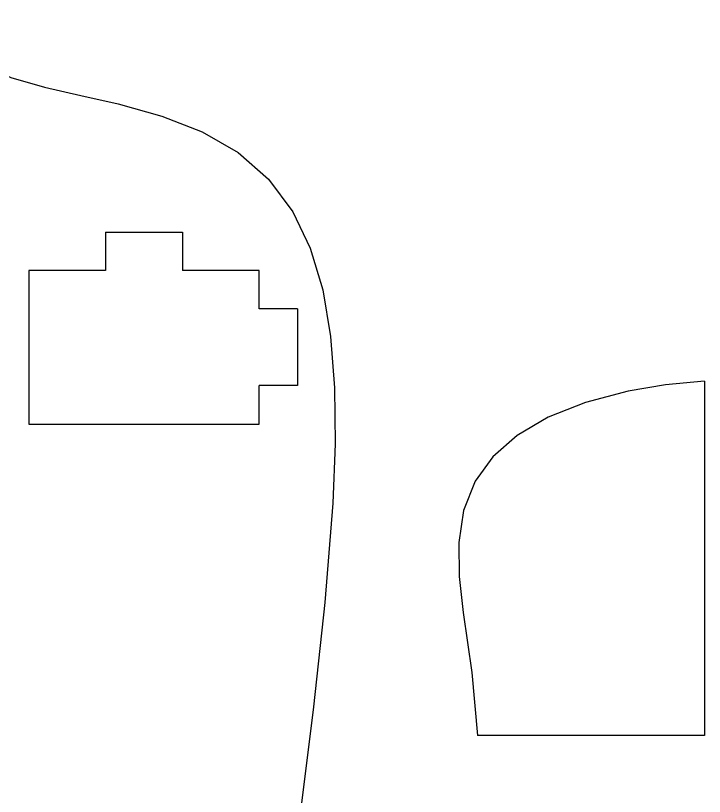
# Model space of a CAD drawing. Header units: centimetres. Extents: x -35.4 to 30.2, y -20.1 to 20.9.
# Drawn here: x -11.63 to -2.67, y -9.75 to 0.42 of the extents above; entities that cross this region are included whole.
import ezdxf

# ---------------------------------------------------------------- set-up
doc = ezdxf.new("R2010")
doc.units = ezdxf.units.CM
doc.header["$MEASUREMENT"] = 0
doc.layers.add('Capa 1', color=7, linetype='Continuous')

msp = doc.modelspace()

# ---------------------------------------------------------------- linework, layer by layer
at = {"layer": 'Capa 1', "color": 1, "lineweight": 25}
for points, knots in [([(-12.41513, 0.41948), (-12.41513, 0.41948), (-12.38966, 0.2148), (-12.38966, 0.2148), (-12.38966, 0.2148), (-12.38966, 0.2148), (-12.31794, 0.04526), (-12.31794, 0.04526), (-12.31794, 0.04526), (-12.31794, 0.04526), (-12.20671, -0.09469), (-12.20671, -0.09469), (-12.20671, -0.09469), (-12.20671, -0.09469), (-11.97931, -0.26007), (-11.97931, -0.26007), (-11.97931, -0.26007), (-11.97931, -0.26007), (-11.69575, -0.38562), (-11.69575, -0.38562), (-11.69575, -0.38562), (-11.69575, -0.38562), (-11.25848, -0.51393), (-11.25848, -0.51393), (-11.25848, -0.51393), (-11.25848, -0.51393), (-10.7835, -0.62188), (-10.7835, -0.62188), (-10.7835, -0.62188), (-10.7835, -0.62188), (-10.29755, -0.73114), (-10.29755, -0.73114), (-10.29755, -0.73114), (-10.29755, -0.73114), (-9.72951, -0.88812), (-9.72951, -0.88812), (-9.72951, -0.88812), (-9.72951, -0.88812), (-9.20334, -1.09436), (-9.20334, -1.09436), (-9.20334, -1.09436), (-9.20334, -1.09436), (-8.73753, -1.36554), (-8.73753, -1.36554), (-8.73753, -1.36554), (-8.73753, -1.36554), (-8.34334, -1.71179), (-8.34334, -1.71179), (-8.34334, -1.71179), (-8.34334, -1.71179), (-8.02577, -2.13837), (-8.02577, -2.13837), (-8.02577, -2.13837), (-8.02577, -2.13837), (-7.79875, -2.61035), (-7.79875, -2.61035), (-7.79875, -2.61035), (-7.79875, -2.61035), (-7.63584, -3.15221), (-7.63584, -3.15221), (-7.63584, -3.15221), (-7.63584, -3.15221), (-7.53198, -3.76065), (-7.53198, -3.76065), (-7.53198, -3.76065), (-7.53198, -3.76065), (-7.48058, -4.43075), (-7.48058, -4.43075), (-7.48058, -4.43075), (-7.48058, -4.43075), (-7.4742, -5.15638), (-7.4742, -5.15638), (-7.4742, -5.15638), (-7.4742, -5.15638), (-7.50485, -5.93027), (-7.50485, -5.93027), (-7.50485, -5.93027), (-7.50485, -5.93027), (-7.6091, -7.22472), (-7.6091, -7.22472), (-7.6091, -7.22472), (-7.6091, -7.22472), (-7.75741, -8.58503), (-7.75741, -8.58503), (-7.75741, -8.58503), (-7.75741, -8.58503), (-7.92716, -9.97564), (-7.92716, -9.97564), (-7.92716, -9.97564), (-7.92716, -9.97564), (-8.0615, -11.03521), (-8.0615, -11.03521), (-8.0615, -11.03521), (-8.0615, -11.03521), (-8.19584, -12.07478), (-8.19584, -12.07478), (-8.19584, -12.07478), (-8.19584, -12.07478), (-8.32965, -13.07839), (-8.32965, -13.07839), (-8.32965, -13.07839), (-8.32965, -13.07839), (-8.46529, -14.03068), (-8.46529, -14.03068), (-8.46529, -14.03068), (-8.46529, -14.03068), (-8.6076, -14.91728), (-8.6076, -14.91728), (-8.6076, -14.91728), (-8.6076, -14.91728), (-8.76046, -15.71167), (-8.76046, -15.71167), (-8.76046, -15.71167), (-8.76046, -15.71167), (-8.93403, -16.4198), (-8.93403, -16.4198), (-8.93403, -16.4198), (-8.93403, -16.4198), (-9.13642, -17.03374), (-9.13642, -17.03374), (-9.13642, -17.03374), (-9.13642, -17.03374), (-9.37528, -17.54872), (-9.37528, -17.54872), (-9.37528, -17.54872), (-9.37528, -17.54872), (-9.62911, -17.93036), (-9.62911, -17.93036), (-9.62911, -17.93036), (-9.62911, -17.93036), (-9.92032, -18.23269), (-9.92032, -18.23269), (-9.92032, -18.23269), (-9.92032, -18.23269), (-10.24841, -18.46319), (-10.24841, -18.46319), (-10.24841, -18.46319), (-10.24841, -18.46319), (-10.60891, -18.63454), (-10.60891, -18.63454), (-10.60891, -18.63454), (-10.60891, -18.63454), (-10.99231, -18.76559), (-10.99231, -18.76559), (-10.99231, -18.76559), (-10.99231, -18.76559), (-11.31821, -18.86285), (-11.31821, -18.86285), (-11.31821, -18.86285), (-11.31821, -18.86285), (-11.63638, -18.97017), (-11.63638, -18.97017), (-11.63638, -18.97017), (-11.63638, -18.97017), (-11.92964, -19.1122), (-11.92964, -19.1122), (-11.92964, -19.1122), (-11.92964, -19.1122), (-12.12035, -19.25948), (-12.12035, -19.25948), (-12.12035, -19.25948), (-12.12035, -19.25948), (-12.27381, -19.45813), (-12.27381, -19.45813), (-12.27381, -19.45813), (-12.27381, -19.45813), (-12.34909, -19.62747), (-12.34909, -19.62747), (-12.34909, -19.62747), (-12.34909, -19.62747), (-12.39781, -19.83289), (-12.39781, -19.83289), (-12.39781, -19.83289), (-12.39781, -19.83289), (-12.41513, -20.0805), (-12.41513, -20.0805)], [0, 0, 0, 0, 0.02222222, 0.02222222, 0.02222222, 0.02222222, 0.04444444, 0.04444444, 0.04444444, 0.04444444, 0.06666667, 0.06666667, 0.06666667, 0.06666667, 0.08888889, 0.08888889, 0.08888889, 0.08888889, 0.11111111, 0.11111111, 0.11111111, 0.11111111, 0.13333333, 0.13333333, 0.13333333, 0.13333333, 0.15555556, 0.15555556, 0.15555556, 0.15555556, 0.17777778, 0.17777778, 0.17777778, 0.17777778, 0.2, 0.2, 0.2, 0.2, 0.22222222, 0.22222222, 0.22222222, 0.22222222, 0.24444444, 0.24444444, 0.24444444, 0.24444444, 0.26666667, 0.26666667, 0.26666667, 0.26666667, 0.28888889, 0.28888889, 0.28888889, 0.28888889, 0.31111111, 0.31111111, 0.31111111, 0.31111111, 0.33333333, 0.33333333, 0.33333333, 0.33333333, 0.35555556, 0.35555556, 0.35555556, 0.35555556, 0.37777778, 0.37777778, 0.37777778, 0.37777778, 0.4, 0.4, 0.4, 0.4, 0.42222222, 0.42222222, 0.42222222, 0.42222222, 0.44444444, 0.44444444, 0.44444444, 0.44444444, 0.46666667, 0.46666667, 0.46666667, 0.46666667, 0.48888889, 0.48888889, 0.48888889, 0.48888889, 0.51111111, 0.51111111, 0.51111111, 0.51111111, 0.53333333, 0.53333333, 0.53333333, 0.53333333, 0.55555556, 0.55555556, 0.55555556, 0.55555556, 0.57777778, 0.57777778, 0.57777778, 0.57777778, 0.6, 0.6, 0.6, 0.6, 0.62222222, 0.62222222, 0.62222222, 0.62222222, 0.64444444, 0.64444444, 0.64444444, 0.64444444, 0.66666667, 0.66666667, 0.66666667, 0.66666667, 0.68888889, 0.68888889, 0.68888889, 0.68888889, 0.71111111, 0.71111111, 0.71111111, 0.71111111, 0.73333333, 0.73333333, 0.73333333, 0.73333333, 0.75555556, 0.75555556, 0.75555556, 0.75555556, 0.77777778, 0.77777778, 0.77777778, 0.77777778, 0.8, 0.8, 0.8, 0.8, 0.82222222, 0.82222222, 0.82222222, 0.82222222, 0.84444444, 0.84444444, 0.84444444, 0.84444444, 0.86666667, 0.86666667, 0.86666667, 0.86666667, 0.88888889, 0.88888889, 0.88888889, 0.88888889, 0.91111111, 0.91111111, 0.91111111, 0.91111111, 0.93333333, 0.93333333, 0.93333333, 0.93333333, 0.95555556, 0.95555556, 0.95555556, 0.95555556, 1, 1, 1, 1]), ([(-2.66517, -4.34333), (-2.66517, -4.34333), (-3.17313, -4.39064), (-3.17313, -4.39064), (-3.17313, -4.39064), (-3.17313, -4.39064), (-3.65816, -4.47189), (-3.65816, -4.47189), (-3.65816, -4.47189), (-3.65816, -4.47189), (-4.21252, -4.61815), (-4.21252, -4.61815), (-4.21252, -4.61815), (-4.21252, -4.61815), (-4.69854, -4.81207), (-4.69854, -4.81207), (-4.69854, -4.81207), (-4.69854, -4.81207), (-5.10374, -5.05037), (-5.10374, -5.05037), (-5.10374, -5.05037), (-5.10374, -5.05037), (-5.42085, -5.32928), (-5.42085, -5.32928), (-5.42085, -5.32928), (-5.42085, -5.32928), (-5.64847, -5.64473), (-5.64847, -5.64473), (-5.64847, -5.64473), (-5.64847, -5.64473), (-5.8002, -6.02686), (-5.8002, -6.02686), (-5.8002, -6.02686), (-5.8002, -6.02686), (-5.86317, -6.44271), (-5.86317, -6.44271), (-5.86317, -6.44271), (-5.86317, -6.44271), (-5.85671, -6.8876), (-5.85671, -6.8876), (-5.85671, -6.8876), (-5.85671, -6.8876), (-5.80464, -7.35743), (-5.80464, -7.35743), (-5.80464, -7.35743), (-5.80464, -7.35743), (-5.69161, -8.13728), (-5.69161, -8.13728), (-5.69161, -8.13728), (-5.69161, -8.13728), (-5.61749, -8.95551), (-5.61749, -8.95551)], [0, 0, 0, 0, 0.07142857, 0.07142857, 0.07142857, 0.07142857, 0.14285714, 0.14285714, 0.14285714, 0.14285714, 0.21428571, 0.21428571, 0.21428571, 0.21428571, 0.28571429, 0.28571429, 0.28571429, 0.28571429, 0.35714286, 0.35714286, 0.35714286, 0.35714286, 0.42857143, 0.42857143, 0.42857143, 0.42857143, 0.5, 0.5, 0.5, 0.5, 0.57142857, 0.57142857, 0.57142857, 0.57142857, 0.64285714, 0.64285714, 0.64285714, 0.64285714, 0.71428571, 0.71428571, 0.71428571, 0.71428571, 0.78571429, 0.78571429, 0.78571429, 0.78571429, 0.85714286, 0.85714286, 0.85714286, 0.85714286, 1, 1, 1, 1])]:
    msp.add_open_spline(points, degree=3, knots=knots, dxfattribs=at)
for points in [[(-10.46277, -2.40005), (-10.46277, -2.40005), (-10.46277, -2.90004), (-10.46277, -2.90004)], [(-10.46277, -2.40005), (-10.46277, -2.40005), (-9.46275, -2.40005), (-9.46275, -2.40005)], [(-9.46275, -2.40005), (-9.46275, -2.40005), (-9.46275, -2.90004), (-9.46275, -2.90004)], [(-11.46275, -2.90004), (-11.46275, -2.90004), (-11.46275, -4.90004), (-11.46275, -4.90004)], [(-10.46277, -2.90004), (-10.46277, -2.90004), (-11.46275, -2.90004), (-11.46275, -2.90004)], [(-8.46276, -2.90004), (-8.46276, -2.90004), (-9.46275, -2.90004), (-9.46275, -2.90004)], [(-8.46276, -3.40003), (-8.46276, -3.40003), (-8.46276, -2.90004), (-8.46276, -2.90004)], [(-7.96273, -3.40003), (-7.96273, -3.40003), (-8.46276, -3.40003), (-8.46276, -3.40003)], [(-7.96273, -3.40003), (-7.96273, -3.40003), (-7.96273, -4.40005), (-7.96273, -4.40005)], [(-2.66517, -4.34333), (-2.66517, -4.34333), (-2.66517, -8.95551), (-2.66517, -8.95551)], [(-7.96273, -4.40005), (-7.96273, -4.40005), (-8.46276, -4.40005), (-8.46276, -4.40005)], [(-8.46276, -4.90004), (-8.46276, -4.90004), (-8.46276, -4.40005), (-8.46276, -4.40005)], [(-11.46275, -4.90004), (-11.46275, -4.90004), (-8.46276, -4.90004), (-8.46276, -4.90004)], [(-2.66517, -8.95551), (-2.66517, -8.95551), (-5.61749, -8.95551), (-5.61749, -8.95551)]]:
    msp.add_open_spline(points, degree=3, dxfattribs=at)

doc.saveas('drawing.dxf')
